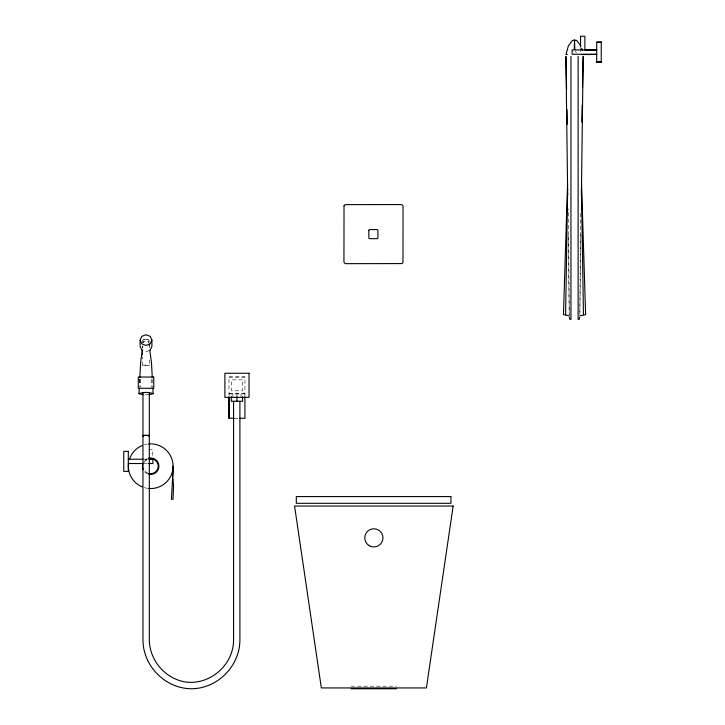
<?xml version="1.0" encoding="UTF-8"?>
<svg xmlns="http://www.w3.org/2000/svg" width="725" height="725" viewBox="0 0 725 725"><rect width="100%" height="100%" fill="white"/><g stroke="black" fill="none" stroke-linecap="round" stroke-linejoin="round"><path stroke-width="0.54" stroke-dasharray="3.62 2.72" d="M580.58 213.395L579.846 314.741L580.906 232.281M139.553 382.764L139.78 378.396M142.653 347.982L142.961 345.825M143.278 342.898L143.958 340.822M141.846 342.617L146.015 341.058L149.132 342.227M149.132 350.565L146.015 351.734L141.846 350.175M149.051 394.708L144.048 394.781M142.39 341.955A3.634 3.299 0 0 1 143.777 339.363L148.272 339.363L149.567 341.221M143.777 339.363L148.272 339.363L149.296 340.514M142.39 365.164L149.658 365.164M229.009 377.353L244.923 377.353M229.009 393.267L244.923 393.222M228.991 393.947L244.932 393.947M234.311 418.28L238.552 418.28M148.707 449.437L152.685 449.437L152.857 459.215M143.931 459.215L147.411 459.215M143.931 463.529L147.411 463.529M351.136 686.194L396.602 686.194M575.333 51.258L576.366 52.898M148.09 340.822L148.779 342.898M148.978 344.747L149.441 347.982M149.604 345.163L149.658 345.952L149.658 342.952M568.21 235.788L569.234 314.741L568.463 208.891M580.553 48.022L580.553 52.3M244.923 396.158L244.932 376.665L228.991 376.665L229.009 396.82M241.035 393.947L241.035 396.72M236.966 393.947L236.966 396.72M232.897 393.947L232.897 396.72M152.15 379.293L152.15 387.159M151.797 379.293L151.797 387.159M149.658 359.981L149.658 365.364L142.39 365.364L142.39 356.591M142.39 345.952L142.39 348.072M140.233 379.293L140.233 387.159M139.898 379.293L139.898 387.159M147.429 488.306A22.348 22.348 0 0 1 144.193 487.581M144.193 444.824A22.348 22.348 0 0 1 147.429 444.099M147.547 473.815A8.238 8.238 0 0 1 144.873 472.029M144.873 460.375A8.238 8.238 0 0 1 147.547 458.59M147.8 473.189A7.567 7.567 0 0 1 144.139 469.981M144.139 462.423A7.567 7.567 0 0 1 147.8 459.215M242.422 379.855L231.511 379.855L231.511 390.766L242.422 390.766L242.422 379.855"/><path stroke-width="1.09" d="M234.311 418.28L229.009 418.28L229.009 398.406M172.695 479.424L173.048 466.202A22.348 22.348 0 0 0 148.525 443.963M581.377 196.14L583.181 56.45L582.537 86.982M565.618 314.741L567.621 189.742M581.803 122.027L582.157 105.062M574.291 49.617L574.517 40.074L576.656 40.455L580.68 45.747M579.819 315.855L584.894 314.741M563.461 314.741L567.539 183.715M173.048 469.51L171.435 499.262L173.048 499.262L173.52 486.04L173.067 479.424M143.042 394.708L138.973 393.693L139.263 388.228M139.843 377.299L140.659 362.002L142.345 350.139M579.71 317.133L579.121 319.372M141.846 350.175L140.115 346.396L140.115 340.088L141.846 336.318L146.015 334.751L150.175 336.318L151.906 340.088L151.906 346.396L150.175 350.175M151.906 340.088L150.175 343.868L146.015 345.435L141.846 343.868L140.115 340.088M138.973 393.693C143.342 391.962 148.761 391.962 153.129 393.693L152.839 388.228M153.129 393.693L149.051 394.708M596.702 42.277L601.243 42.277M596.702 49.934L572.143 49.934L572.143 54.248L596.702 54.248M596.702 50.116L584.876 50.116L584.876 36.25L580.553 36.25L580.553 46.953M567.34 54.538L565.998 54.538L568.4 45.747L572.415 40.455L574.562 40.074L574.78 49.617M581.74 54.538L596.702 54.438M596.702 61.906L601.243 61.906M596.702 62.133L601.243 62.133M239.612 418.28L244.923 418.28L244.923 396.82M142.97 435.344L149.314 435.344M128.298 459.215L142.916 459.215M149.513 459.215L152.857 459.215L152.857 463.529L148.534 463.529M128.298 463.529L142.916 463.529M351.136 688.75L396.602 688.75M564.177 314.741L569.261 315.855M569.959 319.372L569.361 317.133M581.74 48.176L582.338 50.252M149.749 350.139L151.443 362.002L152.25 377.299M581.541 183.715L585.619 314.741M566.588 89.238L565.899 56.45L567.63 190.666M567.013 109.584L567.322 124.283M581.459 189.742L583.453 314.741M567.657 192.75L567.684 195.016M578.124 56.45L578.124 319.535M570.947 56.45L570.947 319.535M242.603 396.72L242.603 401.269L231.329 401.269L231.329 396.72M239.903 401.269L239.903 640.093C239.839 666.094 217.473 688.668 191.436 688.75C165.4 688.668 143.033 666.094 142.97 640.093L142.961 393.004M236.966 396.72L236.966 401.269M233.559 401.269L233.559 640.093C233.568 665.423 209.108 686.14 184.123 681.745C164.475 677.866 149.694 660.094 149.314 640.093L149.323 393.004M229.009 396.82L229.009 418.28M142.39 350.057L142.39 354.452M148.96 436.387A3.036 0.68 0 0 0 148.96 435.734L147.266 435.408A3.263 0.734 0 0 0 145.009 435.408L143.323 435.734A3.036 0.68 0 0 0 143.323 436.387M173.048 466.202A22.348 22.348 0 0 1 148.525 488.442M142.145 486.847A22.348 22.348 0 0 1 128.588 462.94M129.322 459.695A22.348 22.348 0 0 1 142.145 445.558M148.562 458.245A8.238 8.238 0 0 1 158.938 466.202A8.238 8.238 0 0 1 148.562 474.159M143.088 469.356A8.238 8.238 0 0 1 143.088 463.048M148.734 458.898A7.567 7.567 0 0 1 158.267 466.202A7.567 7.567 0 0 1 148.734 473.507M368.844 230.387L368.835 237.673A1.006 1.006 0 0 0 369.822 238.67L376.955 238.67A1.006 1.006 0 0 0 377.897 237.981L377.933 230.387A1.006 1.006 0 0 0 377.263 229.608L369.822 229.553A1.006 1.006 0 0 0 368.844 230.387M453.161 506.032L426.4 687.934L321.338 687.934L294.577 506.032L453.161 506.032M344.031 205.9L343.949 261.698A2.148 2.148 0 0 0 345.916 263.664L401.713 263.583A2.012 2.012 0 0 0 402.982 262.314L403.055 206.525A2.184 2.184 0 0 0 401.088 204.559L345.299 204.631A2.012 2.012 0 0 0 344.031 205.9M601.243 42.05L596.702 42.05L596.702 62.287L601.243 62.287L601.243 42.05M249.019 373.257L224.904 373.257L224.904 397.363L249.019 397.363L249.019 373.257M153.754 377.045L138.294 377.045L138.294 388.283L153.754 388.283L153.754 377.045M128.298 451.367L123.758 451.367L123.758 471.377L128.298 471.377L128.298 451.367M450.932 496.58L296.308 496.58L296.308 503.304L450.932 503.304L450.932 496.58M369.324 545.735A9.099 9.099 0 0 0 382.963 537.859A9.099 9.099 0 0 0 369.324 529.984A9.099 9.099 0 0 0 369.324 545.735"/></g></svg>
